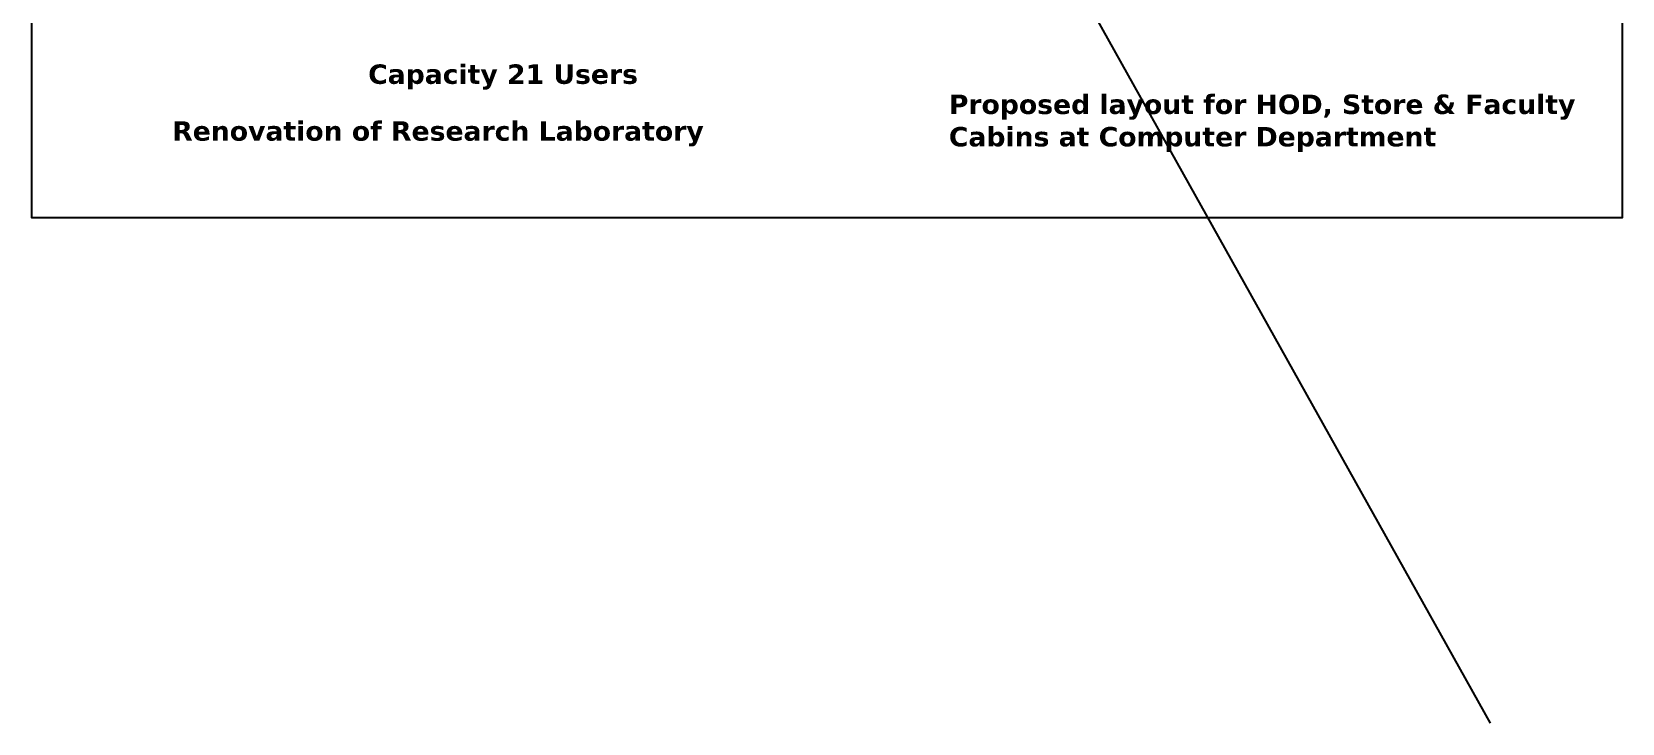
# Model space of a CAD drawing. Header units: inches. Extents: x 23 to 629, y -355 to 51.
# Drawn here: x 274.5 to 356.4, y -196.1 to -160.5 of the extents above; entities that cross this region are included whole.
import ezdxf

# ---------------------------------------------------------------- set-up
doc = ezdxf.new("R2010")
doc.units = ezdxf.units.IN
doc.header["$MEASUREMENT"] = 0

msp = doc.modelspace()

# ---------------------------------------------------------------- linework, layer by layer
msp.add_line((300.81426, -108.86442), (349.58048, -196.13846))
msp.add_lwpolyline([(274.49284, -124.15929), (356.37308, -124.15929), (356.37308, -170.12922), (274.49284, -170.12922)], close=True)

# ---------------------------------------------------------------- texts
at = {"char_height": 1, "attachment_point": 1}
for s, insert, width in [('{\\fVerdana|b1|i0|c0|p34;Capacity 21 Users}', (291.80921, -162.22829), 31.0052658), ('{\\fVerdana|b1|i0|c0|p34;Proposed layout for HOD, Store & Faculty Cabins at Computer Department}', (321.70692, -163.78045), 32.2467394), ('{\\fVerdana|b1|i0|c0|p34;Renovation of Research Laboratory}', (281.72218, -165.15413), 31.0052658)]:
    msp.add_mtext(s, dxfattribs=dict(at, insert=insert, width=width))

doc.saveas('drawing.dxf')
